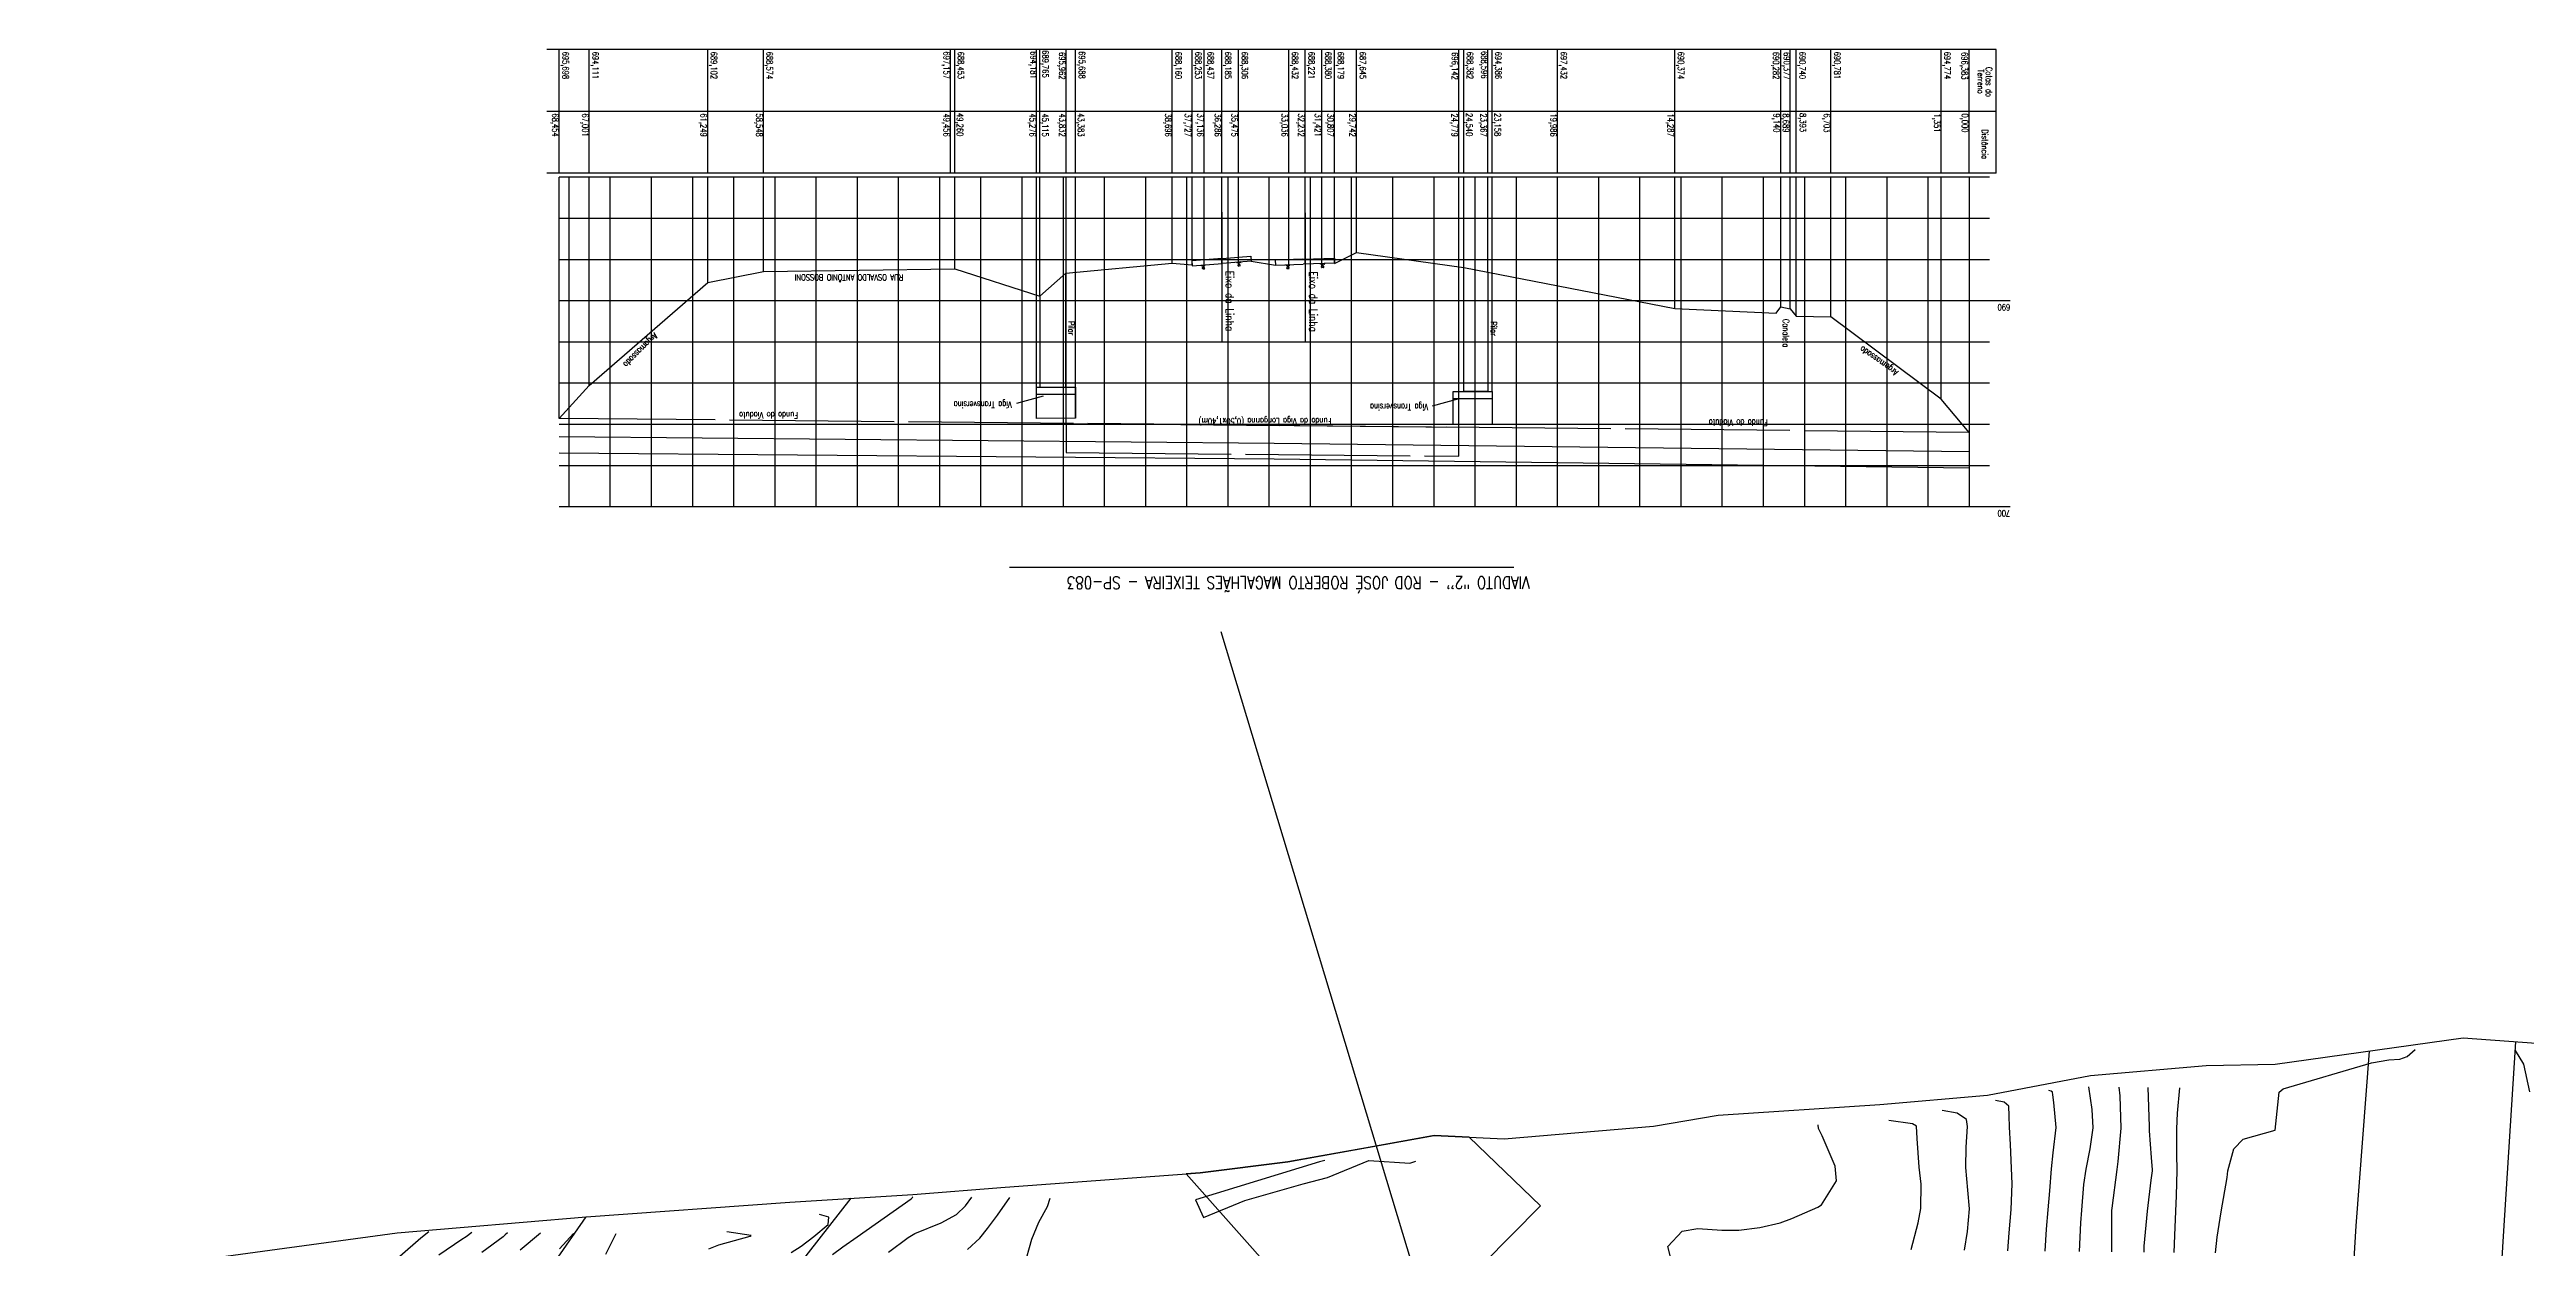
# Model space of a CAD drawing. Header units: metres. Extents: x 292545 to 299085, y 7450245 to 7463078.
# Drawn here: x 293869.1 to 293989.4, y 7463006.1 to 7463064.3 of the extents above; entities that cross this region are included whole.
import ezdxf

# ---------------------------------------------------------------- set-up
doc = ezdxf.new("R2010")
doc.units = ezdxf.units.M
for name, pattern in [('CONTINUO', [0]), ('TRACEJADO', [8.7, 8, -0.7]), ('TRACO-PONTO', [9.4, 8, -0.7, 0, -0.7])]:
    doc.linetypes.add(name, pattern=pattern)
for name, color, linetype in [('Area', 45, 'Continuous'), ('Curvas de Nivel 1m', 11, 'Continuous'), ('Curvas de Nivel 5m', 15, 'Continuous'), ('Edificações', 30, 'Continuous'), ('Hidrografia', 140, 'Continuous'), ('TEXTO', 45, 'Continuous'), ('Vias Primárias', 230, 'Continuous')]:
    doc.layers.add(name, color=color, linetype=linetype)
doc.styles.add('ROMANS', font='romans', dxfattribs={"height": 0.2})

msp = doc.modelspace()

# ---------------------------------------------------------------- linework, layer by layer
at = {"layer": 'Area'}
msp.add_polyline3d([(293869.08, 7463004.57, 689.47), (293885.97, 7463006.86, 682.64), (293895.15, 7463007.65, 678.03), (293905.03, 7463008.36, 682.76), (293911, 7463008.73, 682.11), (293915.49, 7463009.09, 683.07), (293924.96, 7463009.78, 691.05), (293929.21, 7463010.32, 686.21), (293936.33, 7463011.59, 683.22), (293939.73, 7463011.43, 683.44), (293946.98, 7463012.05, 684.18), (293950.11, 7463012.58, 684.07), (293957.97, 7463013.09, 684.66), (293963.19, 7463013.55, 686.85), (293968.19, 7463014.51, 689.49), (293973.82, 7463014.99, 692.9), (293977.17, 7463015.05, 693.04), (293986.3, 7463016.33, 693.19), (293992.05, 7463015.91, 692.61)], dxfattribs=at)
at = {"layer": 'Curvas de Nivel 1m', "flags": 128}
for points, elevation in [([(293974.27, 7463005.89), (293974.35, 7463006.66), (293974.55, 7463007.89), (293974.83, 7463009.55), (293974.87, 7463009.87), (293975.16, 7463010.95), (293975.61, 7463011.42), (293977.17, 7463011.85), (293977.36, 7463013.69), (293977.56, 7463013.85), (293981.84, 7463015.11), (293982.69, 7463015.26), (293983.22, 7463015.29), (293983.58, 7463015.42), (293983.97, 7463015.77)], 693), ([(293988.82, 7463015.71), (293989.22, 7463015.05), (293989.52, 7463013.71)], 693), ([(293967.67, 7463005.96), (293967.73, 7463007.35), (293967.77, 7463007.96), (293967.88, 7463009.22), (293967.99, 7463009.96), (293968.18, 7463010.94), (293968.32, 7463011.96), (293968.28, 7463012.86), (293968.11, 7463013.96)], 689), ([(293962.08, 7463006.03), (293962.22, 7463006.93), (293962.32, 7463008.03), (293962.24, 7463008.93), (293962.14, 7463010.03), (293962.16, 7463011.03), (293962.23, 7463012.03), (293962.17, 7463012.36), (293961.72, 7463012.67), (293961, 7463012.81)], 686), ([(293964.18, 7463006), (293964.25, 7463006.87), (293964.35, 7463008), (293964.39, 7463009.25), (293964.36, 7463010), (293964.31, 7463011.15), (293964.26, 7463012), (293964.24, 7463012.54), (293964.23, 7463013.02), (293964, 7463013.21), (293963.58, 7463013.29)], 687), ([(293965.99, 7463005.98), (293966.06, 7463007.04), (293966.14, 7463007.98), (293966.22, 7463008.9), (293966.3, 7463009.98), (293966.39, 7463010.75), (293966.53, 7463011.98), (293966.42, 7463013.2), (293966.36, 7463013.56), (293966.35, 7463013.7), (293966.29, 7463013.75), (293966.17, 7463013.78)], 688), ([(293970.8, 7463005.92), (293970.81, 7463006.22), (293970.96, 7463007.92), (293971.15, 7463009.42), (293971.2, 7463009.87), (293971.2, 7463009.92), (293971.16, 7463010.53), (293971.06, 7463011.81), (293971.06, 7463011.92), (293971.06, 7463012.03), (293970.99, 7463013.92)], 691), ([(293972.26, 7463005.91), (293972.3, 7463006.73), (293972.34, 7463007.91), (293972.38, 7463008.67), (293972.4, 7463009.91), (293972.39, 7463010.67), (293972.39, 7463011.91), (293972.42, 7463012.67), (293972.54, 7463013.91)], 692), ([(293947.96, 7463005.07), (293947.67, 7463006.2), (293948.36, 7463006.95), (293949.12, 7463007.08), (293950.29, 7463006.99), (293951.12, 7463006.99), (293952.14, 7463007.12), (293953.12, 7463007.35), (293953.7, 7463007.56), (293954.96, 7463008.11), (293955.13, 7463008.23), (293955.86, 7463009.39), (293955.79, 7463010.1), (293955.17, 7463011.57), (293954.99, 7463011.93), (293954.97, 7463012.11)], 684), ([(293931.02, 7463010.38), (293930.76, 7463010.31), (293924.73, 7463008.47), (293925.12, 7463007.61), (293927.13, 7463008.44), (293929.97, 7463009.25), (293931.14, 7463009.56), (293933.15, 7463010.37)], 683), ([(293933.15, 7463010.37), (293935.15, 7463010.24), (293935.44, 7463010.35)], 683), ([(293909.83, 7463005.93), (293910.78, 7463006.64), (293911.11, 7463006.83), (293912.38, 7463007.35), (293913.12, 7463007.76), (293913.56, 7463008.17), (293913.87, 7463008.6)], 681), ([(293913.66, 7463006.05), (293914.26, 7463006.6), (293914.64, 7463007.07), (293915.12, 7463007.73), (293915.71, 7463008.58)], 682), ([(293916.42, 7463005.24), (293916.79, 7463006.56), (293917.12, 7463007.38), (293917.55, 7463008.14), (293917.67, 7463008.55)], 683), ([(293887.51, 7463006.91), (293887.11, 7463006.61), (293885.2, 7463004.94)], 683), ([(293889.59, 7463006.89), (293889.32, 7463006.68), (293889.11, 7463006.54), (293887.99, 7463005.79)], 682), ([(293891.33, 7463006.87), (293891.21, 7463006.77), (293891.11, 7463006.68), (293890.07, 7463005.91)], 681), ([(293894.52, 7463006.83), (293893.85, 7463006.09)], 679), ([(293896.59, 7463006.81), (293896.08, 7463005.82)], 678), ([(293901.1, 7463006.09), (293901.58, 7463006.28), (293903.11, 7463006.71), (293903.15, 7463006.73), (293901.97, 7463006.91)], 678), ([(293905.1, 7463005.91), (293905.58, 7463006.22), (293906.2, 7463006.69), (293906.9, 7463007.27), (293906.93, 7463007.63), (293906.48, 7463007.76)], 679)]:
    msp.add_lwpolyline(points, dxfattribs=dict(at, elevation=elevation))
at = {"layer": 'Curvas de Nivel 5m', "flags": 128}
for points, elevation in [([(293969.23, 7463005.95), (293969.23, 7463007.85), (293969.24, 7463007.95), (293969.25, 7463008.06), (293969.49, 7463009.94), (293969.54, 7463010.33), (293969.68, 7463011.94), (293969.63, 7463013.52), (293969.59, 7463013.94)], 690), ([(293959.49, 7463006.06), (293959.82, 7463007.35), (293959.95, 7463008.05), (293959.97, 7463009.23), (293959.88, 7463010.05), (293959.78, 7463011.44), (293959.75, 7463012.05), (293959.55, 7463012.15), (293958.41, 7463012.32)], 685), ([(293907.1, 7463005.82), (293907.6, 7463006.18), (293908.3, 7463006.67), (293910.92, 7463008.52), (293911, 7463008.59), (293910.99, 7463008.6)], 680), ([(293892.93, 7463006.85), (293891.94, 7463006.03)], 680)]:
    msp.add_lwpolyline(points, dxfattribs=dict(at, elevation=elevation))
at = {"layer": 'Edificações', "elevation": 690.48}
msp.add_lwpolyline([(293924.28, 7463009.73), (293933.15, 7462999.74), (293941.49, 7463008.18), (293938.03, 7463011.51), (293936.33, 7463011.59), (293932.77, 7463010.95), (293929.21, 7463010.32), (293924.96, 7463009.78)], close=True, dxfattribs=at)
at = {"layer": 'Hidrografia'}
for points, elevation in [([(293905.43, 7463005.23), (293908.02, 7463008.55)], 691.65), ([(293893.64, 7463005.48), (293895.15, 7463007.65)], 687.42)]:
    msp.add_lwpolyline(points, dxfattribs=dict(at, elevation=elevation))
at = {"layer": 'TEXTO', "linetype": 'CONTINUO'}
for p, q in [((293963.62, 7463064.3), (293893.24, 7463064.3)), ((293893.84, 7463061.3), (293893.84, 7463064.3)), ((293895.29, 7463061.3), (293895.29, 7463064.3)), ((293901.05, 7463061.3), (293901.05, 7463064.3)), ((293903.75, 7463061.3), (293903.75, 7463064.3)), ((293912.84, 7463061.3), (293912.84, 7463064.3)), ((293913.04, 7463061.3), (293913.04, 7463064.3)), ((293917.02, 7463061.3), (293917.02, 7463064.3)), ((293917.18, 7463061.3), (293917.18, 7463064.3)), ((293918.46, 7463061.3), (293918.46, 7463064.3)), ((293918.91, 7463061.3), (293918.91, 7463064.3)), ((293923.6, 7463061.3), (293923.6, 7463064.3)), ((293924.57, 7463061.3), (293924.57, 7463064.3)), ((293925.16, 7463061.3), (293925.16, 7463064.3)), ((293926.01, 7463061.3), (293926.01, 7463064.3)), ((293926.82, 7463061.3), (293926.82, 7463064.3)), ((293929.26, 7463061.3), (293929.26, 7463064.3)), ((293930.06, 7463061.3), (293930.06, 7463064.3)), ((293930.87, 7463061.3), (293930.87, 7463064.3)), ((293931.49, 7463061.3), (293931.49, 7463064.3)), ((293932.55, 7463061.3), (293932.55, 7463064.3)), ((293937.52, 7463061.3), (293937.52, 7463064.3)), ((293937.76, 7463061.3), (293937.76, 7463064.3)), ((293938.93, 7463061.3), (293938.93, 7463064.3)), ((293939.14, 7463061.3), (293939.14, 7463064.3)), ((293942.31, 7463061.3), (293942.31, 7463064.3)), ((293948.01, 7463061.3), (293948.01, 7463064.3)), ((293953.16, 7463061.3), (293953.16, 7463064.3)), ((293953.61, 7463061.3), (293953.61, 7463064.3)), ((293953.9, 7463061.3), (293953.9, 7463064.3)), ((293955.59, 7463061.3), (293955.59, 7463064.3)), ((293960.94, 7463061.3), (293960.94, 7463064.3)), ((293962.3, 7463061.3), (293962.3, 7463064.3)), ((293963.62, 7463061.3), (293963.62, 7463064.3)), ((293963.62, 7463061.3), (293893.24, 7463061.3)), ((293893.84, 7463058.3), (293893.84, 7463061.3)), ((293895.29, 7463058.3), (293895.29, 7463061.3)), ((293901.05, 7463058.3), (293901.05, 7463061.3)), ((293903.75, 7463058.3), (293903.75, 7463061.3)), ((293912.84, 7463058.3), (293912.84, 7463061.3)), ((293913.04, 7463058.3), (293913.04, 7463061.3)), ((293917.02, 7463058.3), (293917.02, 7463061.3)), ((293917.18, 7463058.3), (293917.18, 7463061.3)), ((293918.46, 7463058.3), (293918.46, 7463061.3)), ((293918.91, 7463058.3), (293918.91, 7463061.3)), ((293923.6, 7463058.3), (293923.6, 7463061.3)), ((293924.57, 7463058.3), (293924.57, 7463061.3)), ((293925.16, 7463058.3), (293925.16, 7463061.3)), ((293926.01, 7463058.3), (293926.01, 7463061.3)), ((293926.82, 7463058.3), (293926.82, 7463061.3)), ((293929.26, 7463058.3), (293929.26, 7463061.3)), ((293930.06, 7463058.3), (293930.06, 7463061.3)), ((293930.87, 7463058.3), (293930.87, 7463061.3)), ((293931.49, 7463058.3), (293931.49, 7463061.3)), ((293932.55, 7463058.3), (293932.55, 7463061.3)), ((293937.52, 7463058.3), (293937.52, 7463061.3)), ((293937.76, 7463058.3), (293937.76, 7463061.3)), ((293938.93, 7463058.3), (293938.93, 7463061.3)), ((293939.14, 7463058.3), (293939.14, 7463061.3)), ((293942.31, 7463058.3), (293942.31, 7463061.3)), ((293948.01, 7463058.3), (293948.01, 7463061.3)), ((293953.16, 7463058.3), (293953.16, 7463061.3)), ((293953.61, 7463058.3), (293953.61, 7463061.3)), ((293953.9, 7463058.3), (293953.9, 7463061.3)), ((293955.59, 7463058.3), (293955.59, 7463061.3)), ((293960.94, 7463058.3), (293960.94, 7463061.3)), ((293962.3, 7463058.3), (293962.3, 7463061.3)), ((293963.62, 7463058.3), (293963.62, 7463061.3)), ((293963.62, 7463058.3), (293893.24, 7463058.3)), ((293903.75, 7463053.53), (293913.04, 7463053.65)), ((293913.04, 7463053.65), (293917.18, 7463052.33)), ((293918.43, 7463053.45), (293923.6, 7463053.94)), ((293923.6, 7463053.94), (293924.57, 7463053.85)), ((293927.44, 7463054.03), (293928.62, 7463053.84)), ((293931.49, 7463053.92), (293932.55, 7463054.45)), ((293932.55, 7463054.45), (293937.76, 7463053.72)), ((293937.76, 7463053.72), (293938.93, 7463053.5)), ((293937.76, 7463047.71), (293937.76, 7463053.72)), ((293895.29, 7463047.99), (293901.05, 7463053)), ((293901.05, 7463053), (293903.75, 7463053.53)), ((293917.18, 7463052.33), (293918.43, 7463053.45)), ((293918.43, 7463047.92), (293918.43, 7463053.45)), ((293938.93, 7463053.5), (293948.01, 7463051.73)), ((293938.93, 7463053.5), (293938.93, 7463047.71)), ((293917.18, 7463052.33), (293917.18, 7463047.92)), ((293948.01, 7463051.73), (293952.94, 7463051.5)), ((293952.94, 7463051.5), (293953.16, 7463051.82)), ((293953.16, 7463051.82), (293953.61, 7463051.72)), ((293953.61, 7463051.72), (293953.9, 7463051.36)), ((293953.9, 7463051.36), (293955.59, 7463051.32)), ((293960.94, 7463047.33), (293955.59, 7463051.32)), ((293895.29, 7463047.99), (293893.84, 7463046.4)), ((293917.02, 7463046.4), (293917.02, 7463047.92)), ((293917.02, 7463047.92), (293918.91, 7463047.92)), ((293917.18, 7463047.92), (293918.43, 7463047.92)), ((293918.91, 7463047.92), (293918.91, 7463046.41)), ((293937.25, 7463046.1), (293937.25, 7463047.71)), ((293937.25, 7463047.71), (293939.14, 7463047.71)), ((293938.93, 7463047.71), (293937.76, 7463047.71)), ((293939.14, 7463047.71), (293939.14, 7463046.1)), ((293917.34, 7463047.47), (293916.04, 7463047.12)), ((293918.91, 7463047.55), (293917.02, 7463047.55)), ((293918.91, 7463046.41), (293917.02, 7463046.4)), ((293937.52, 7463047.35), (293936.22, 7463046.99)), ((293939.14, 7463047.34), (293937.25, 7463047.34)), ((293962.3, 7463045.72), (293960.94, 7463047.33)), ((293928.56, 7463045.18), (293893.84, 7463045.51)), ((293939.14, 7463046.1), (293937.25, 7463046.1)), ((293893.84, 7463044.72), (293928.56, 7463044.43)), ((293962.3, 7463044.77), (293928.56, 7463045.18)), ((293928.56, 7463044.43), (293962.3, 7463044)), ((293962.3, 7463042.1), (293893.84, 7463042.1)), ((293964.3, 7463042.1), (293962.3, 7463042.1)), ((293940.19, 7463039.16), (293915.7, 7463039.16)), ((293984.95, 7462840.76), (293925.98, 7463036.04))]:
    msp.add_line(p, q, dxfattribs=at)
at = {"layer": 'TEXTO', "linetype": 'TRACEJADO'}
for p, q in [((293962.3, 7463045.72), (293893.84, 7463046.4)), ((293937.52, 7463045.96), (293918.46, 7463046.14)), ((293918.46, 7463046.14), (293918.46, 7463044.74)), ((293937.52, 7463044.56), (293937.52, 7463045.96)), ((293918.46, 7463044.74), (293937.52, 7463044.56))]:
    msp.add_line(p, q, dxfattribs=at)
at = {"layer": 'TEXTO', "linetype": 'CONTINUO', "flags": 128}
for points in [[(293962.3, 7463058.1), (293893.84, 7463058.1)], [(293893.84, 7463046.4), (293893.84, 7463058.1)], [(293894.3, 7463058.1), (293894.3, 7463042.1)], [(293895.29, 7463047.99), (293895.29, 7463058.1)], [(293896.3, 7463058.1), (293896.3, 7463042.1)], [(293898.3, 7463058.1), (293898.3, 7463042.1)], [(293900.3, 7463058.1), (293900.3, 7463042.1)], [(293901.05, 7463053), (293901.05, 7463058.1)], [(293902.3, 7463058.1), (293902.3, 7463042.1)], [(293903.75, 7463053.53), (293903.75, 7463058.1)], [(293904.3, 7463058.1), (293904.3, 7463042.1)], [(293906.3, 7463058.1), (293906.3, 7463042.1)], [(293908.3, 7463058.1), (293908.3, 7463042.1)], [(293910.3, 7463058.1), (293910.3, 7463042.1)], [(293912.3, 7463058.1), (293912.3, 7463042.1)], [(293913.04, 7463053.65), (293913.04, 7463058.1)], [(293914.3, 7463058.1), (293914.3, 7463042.1)], [(293916.3, 7463058.1), (293916.3, 7463042.1)], [(293917.02, 7463047.92), (293917.02, 7463058.1)], [(293917.18, 7463052.33), (293917.18, 7463058.1)], [(293918.3, 7463058.1), (293918.3, 7463042.1)], [(293918.46, 7463046.14), (293918.46, 7463058.1)], [(293918.91, 7463046.41), (293918.91, 7463058.1)], [(293920.3, 7463058.1), (293920.3, 7463042.1)], [(293922.3, 7463058.1), (293922.3, 7463042.1)], [(293923.6, 7463053.94), (293923.6, 7463058.1)], [(293924.3, 7463058.1), (293924.3, 7463042.1)], [(293924.57, 7463053.85), (293924.57, 7463058.1)], [(293925.16, 7463053.66), (293925.16, 7463058.1)], [(293926.01, 7463053.91), (293926.01, 7463058.1)], [(293926.3, 7463058.1), (293926.3, 7463042.1)], [(293926.82, 7463053.79), (293926.82, 7463058.1)], [(293928.3, 7463058.1), (293928.3, 7463042.1)], [(293929.26, 7463053.67), (293929.26, 7463058.1)], [(293930.06, 7463053.88), (293930.06, 7463058.1)], [(293930.3, 7463058.1), (293930.3, 7463042.1)], [(293930.87, 7463053.72), (293930.87, 7463058.1)], [(293931.49, 7463053.92), (293931.49, 7463058.1)], [(293932.3, 7463058.1), (293932.3, 7463042.1)], [(293932.55, 7463054.45), (293932.55, 7463058.1)], [(293934.3, 7463058.1), (293934.3, 7463042.1)], [(293936.3, 7463058.1), (293936.3, 7463042.1)], [(293937.52, 7463045.96), (293937.52, 7463058.1)], [(293937.76, 7463053.72), (293937.76, 7463058.1)], [(293938.3, 7463058.1), (293938.3, 7463042.1)], [(293938.93, 7463053.5), (293938.93, 7463058.1)], [(293939.14, 7463047.71), (293939.14, 7463058.1)], [(293940.3, 7463058.1), (293940.3, 7463042.1)], [(293942.3, 7463058.1), (293942.3, 7463042.1)], [(293944.3, 7463058.1), (293944.3, 7463042.1)], [(293946.3, 7463058.1), (293946.3, 7463042.1)], [(293948.01, 7463051.73), (293948.01, 7463058.1)], [(293948.3, 7463058.1), (293948.3, 7463042.1)], [(293950.3, 7463058.1), (293950.3, 7463042.1)], [(293952.3, 7463058.1), (293952.3, 7463042.1)], [(293953.16, 7463051.82), (293953.16, 7463058.1)], [(293953.61, 7463051.72), (293953.61, 7463058.1)], [(293953.9, 7463051.36), (293953.9, 7463058.1)], [(293954.3, 7463058.1), (293954.3, 7463042.1)], [(293955.59, 7463051.32), (293955.59, 7463058.1)], [(293956.3, 7463058.1), (293956.3, 7463042.1)], [(293958.3, 7463058.1), (293958.3, 7463042.1)], [(293960.3, 7463058.1), (293960.3, 7463042.1)], [(293960.94, 7463047.33), (293960.94, 7463058.1)], [(293963.3, 7463058.1), (293962.3, 7463058.1)], [(293962.3, 7463058.1), (293962.3, 7463042.1)], [(293962.3, 7463056.1), (293893.84, 7463056.1)], [(293963.3, 7463056.1), (293962.3, 7463056.1)], [(293962.3, 7463054.1), (293893.84, 7463054.1)], [(293926.03, 7463054.16), (293924.55, 7463054.05)], [(293924.55, 7463054.05), (293924.57, 7463053.81)], [(293924.57, 7463053.81), (293926.05, 7463053.92)], [(293925.01, 7463053.84), (293925.21, 7463053.85)], [(293925.01, 7463053.82), (293925.01, 7463053.84)], [(293925.01, 7463053.82), (293925.01, 7463053.82), (293925.01, 7463053.82), (293925.01, 7463053.82), (293925.01, 7463053.82), (293925.01, 7463053.82), (293925.01, 7463053.82), (293925.01, 7463053.82), (293925.01, 7463053.82), (293925.01, 7463053.82), (293925.01, 7463053.82), (293925.01, 7463053.82), (293925.01, 7463053.82), (293925.01, 7463053.82), (293925.01, 7463053.82), (293925.02, 7463053.82)], [(293925.02, 7463053.82), (293925.07, 7463053.82)], [(293925.07, 7463053.71), (293925.07, 7463053.71), (293925.07, 7463053.71), (293925.07, 7463053.71), (293925.07, 7463053.71), (293925.07, 7463053.71), (293925.07, 7463053.71), (293925.07, 7463053.71), (293925.07, 7463053.71), (293925.07, 7463053.71), (293925.07, 7463053.71), (293925.06, 7463053.71), (293925.06, 7463053.71), (293925.06, 7463053.7), (293925.06, 7463053.7), (293925.06, 7463053.7)], [(293925.07, 7463053.67), (293925.06, 7463053.7)], [(293925.1, 7463053.8), (293925.09, 7463053.8), (293925.09, 7463053.8), (293925.09, 7463053.8), (293925.09, 7463053.81), (293925.09, 7463053.81), (293925.09, 7463053.81), (293925.09, 7463053.81), (293925.09, 7463053.81), (293925.08, 7463053.82), (293925.08, 7463053.82), (293925.08, 7463053.82), (293925.08, 7463053.82), (293925.07, 7463053.82), (293925.07, 7463053.82), (293925.07, 7463053.82)], [(293925.07, 7463053.71), (293925.1, 7463053.71)], [(293925.07, 7463053.67), (293925.07, 7463053.67), (293925.07, 7463053.67), (293925.07, 7463053.67), (293925.07, 7463053.67), (293925.07, 7463053.66), (293925.07, 7463053.66), (293925.07, 7463053.66), (293925.07, 7463053.66), (293925.07, 7463053.66), (293925.08, 7463053.66), (293925.08, 7463053.66), (293925.08, 7463053.66), (293925.08, 7463053.66), (293925.08, 7463053.66), (293925.08, 7463053.66)], [(293925.09, 7463053.66), (293925.16, 7463053.66)], [(293925.1, 7463053.72), (293925.1, 7463053.8)], [(293925.1, 7463053.71), (293925.1, 7463053.71), (293925.1, 7463053.71), (293925.1, 7463053.71), (293925.1, 7463053.71), (293925.1, 7463053.71), (293925.1, 7463053.71), (293925.1, 7463053.71), (293925.1, 7463053.71), (293925.1, 7463053.71), (293925.1, 7463053.72), (293925.1, 7463053.72), (293925.1, 7463053.72), (293925.1, 7463053.72), (293925.1, 7463053.72), (293925.1, 7463053.72)], [(293925.15, 7463053.83), (293925.15, 7463053.83), (293925.15, 7463053.83), (293925.14, 7463053.82), (293925.14, 7463053.82), (293925.14, 7463053.82), (293925.14, 7463053.82), (293925.14, 7463053.82), (293925.13, 7463053.82), (293925.13, 7463053.82), (293925.13, 7463053.81), (293925.13, 7463053.81), (293925.13, 7463053.81), (293925.13, 7463053.81), (293925.13, 7463053.8), (293925.13, 7463053.8)], [(293925.13, 7463053.72), (293925.13, 7463053.8)], [(293925.13, 7463053.72), (293925.13, 7463053.72), (293925.13, 7463053.72), (293925.13, 7463053.72), (293925.13, 7463053.72), (293925.13, 7463053.72), (293925.14, 7463053.72), (293925.14, 7463053.72), (293925.14, 7463053.72), (293925.14, 7463053.72), (293925.14, 7463053.72), (293925.14, 7463053.72), (293925.14, 7463053.72), (293925.14, 7463053.72), (293925.14, 7463053.72), (293925.14, 7463053.72)], [(293925.14, 7463053.72), (293925.17, 7463053.72)], [(293925.15, 7463053.83), (293925.2, 7463053.83)], [(293925.16, 7463053.66), (293925.16, 7463053.66), (293925.16, 7463053.66), (293925.16, 7463053.66), (293925.17, 7463053.66), (293925.17, 7463053.67), (293925.17, 7463053.67), (293925.17, 7463053.67), (293925.17, 7463053.67), (293925.17, 7463053.67), (293925.17, 7463053.67), (293925.17, 7463053.67), (293925.17, 7463053.67), (293925.18, 7463053.68), (293925.18, 7463053.68), (293925.18, 7463053.68)], [(293925.17, 7463053.71), (293925.17, 7463053.71), (293925.17, 7463053.71), (293925.17, 7463053.71), (293925.17, 7463053.71), (293925.17, 7463053.71), (293925.17, 7463053.72), (293925.17, 7463053.72), (293925.17, 7463053.72), (293925.17, 7463053.72), (293925.17, 7463053.72), (293925.17, 7463053.72), (293925.17, 7463053.72), (293925.17, 7463053.72), (293925.17, 7463053.72), (293925.17, 7463053.72)], [(293925.18, 7463053.68), (293925.17, 7463053.71)], [(293925.2, 7463053.83), (293925.2, 7463053.83), (293925.2, 7463053.83), (293925.21, 7463053.83), (293925.21, 7463053.83), (293925.21, 7463053.83), (293925.21, 7463053.83), (293925.21, 7463053.83), (293925.21, 7463053.83), (293925.21, 7463053.83), (293925.21, 7463053.83), (293925.21, 7463053.83), (293925.21, 7463053.84), (293925.21, 7463053.84), (293925.21, 7463053.84), (293925.21, 7463053.84)], [(293925.21, 7463053.84), (293925.21, 7463053.85)], [(293926.03, 7463054.16), (293927.42, 7463054.27)], [(293927.44, 7463054.03), (293926.05, 7463053.92)], [(293926.94, 7463053.99), (293926.74, 7463053.97)], [(293926.74, 7463053.96), (293926.74, 7463053.97)], [(293926.74, 7463053.96), (293926.74, 7463053.96), (293926.74, 7463053.96), (293926.74, 7463053.96), (293926.74, 7463053.96), (293926.74, 7463053.96), (293926.74, 7463053.96), (293926.75, 7463053.95), (293926.75, 7463053.95), (293926.75, 7463053.95), (293926.75, 7463053.95), (293926.75, 7463053.95), (293926.75, 7463053.95), (293926.75, 7463053.95), (293926.75, 7463053.95), (293926.75, 7463053.95)], [(293926.8, 7463053.96), (293926.75, 7463053.95)], [(293926.81, 7463053.85), (293926.81, 7463053.85), (293926.8, 7463053.85), (293926.8, 7463053.85), (293926.8, 7463053.85), (293926.8, 7463053.85), (293926.8, 7463053.85), (293926.8, 7463053.85), (293926.8, 7463053.85), (293926.8, 7463053.84), (293926.8, 7463053.84), (293926.8, 7463053.84), (293926.8, 7463053.84), (293926.8, 7463053.84), (293926.8, 7463053.84), (293926.8, 7463053.84)], [(293926.8, 7463053.81), (293926.8, 7463053.84)], [(293926.8, 7463053.81), (293926.8, 7463053.81), (293926.8, 7463053.81), (293926.8, 7463053.8), (293926.8, 7463053.8), (293926.8, 7463053.8), (293926.81, 7463053.8), (293926.81, 7463053.8), (293926.81, 7463053.8), (293926.81, 7463053.8), (293926.81, 7463053.8), (293926.81, 7463053.8), (293926.81, 7463053.79), (293926.82, 7463053.79), (293926.82, 7463053.79), (293926.82, 7463053.79)], [(293926.83, 7463053.93), (293926.83, 7463053.94), (293926.83, 7463053.94), (293926.83, 7463053.94), (293926.83, 7463053.94), (293926.83, 7463053.95), (293926.82, 7463053.95), (293926.82, 7463053.95), (293926.82, 7463053.95), (293926.82, 7463053.95), (293926.82, 7463053.95), (293926.81, 7463053.96), (293926.81, 7463053.96), (293926.81, 7463053.96), (293926.81, 7463053.96), (293926.81, 7463053.96)], [(293926.83, 7463053.85), (293926.81, 7463053.85)], [(293926.89, 7463053.8), (293926.82, 7463053.79)], [(293926.84, 7463053.86), (293926.83, 7463053.93)], [(293926.83, 7463053.85), (293926.83, 7463053.85), (293926.83, 7463053.85), (293926.83, 7463053.85), (293926.83, 7463053.85), (293926.83, 7463053.85), (293926.83, 7463053.85), (293926.83, 7463053.85), (293926.84, 7463053.85), (293926.84, 7463053.85), (293926.84, 7463053.85), (293926.84, 7463053.85), (293926.84, 7463053.85), (293926.84, 7463053.85), (293926.84, 7463053.86), (293926.84, 7463053.86)], [(293926.89, 7463053.96), (293926.88, 7463053.96), (293926.88, 7463053.96), (293926.88, 7463053.96), (293926.88, 7463053.96), (293926.87, 7463053.96), (293926.87, 7463053.96), (293926.87, 7463053.96), (293926.87, 7463053.95), (293926.87, 7463053.95), (293926.87, 7463053.95), (293926.86, 7463053.95), (293926.86, 7463053.95), (293926.86, 7463053.94), (293926.86, 7463053.94), (293926.86, 7463053.94)], [(293926.87, 7463053.86), (293926.86, 7463053.94)], [(293926.87, 7463053.86), (293926.87, 7463053.86), (293926.87, 7463053.86), (293926.87, 7463053.86), (293926.87, 7463053.86), (293926.87, 7463053.86), (293926.87, 7463053.86), (293926.87, 7463053.86), (293926.87, 7463053.85), (293926.87, 7463053.85), (293926.87, 7463053.85), (293926.87, 7463053.85), (293926.87, 7463053.85), (293926.87, 7463053.85), (293926.87, 7463053.85), (293926.88, 7463053.85)], [(293926.9, 7463053.86), (293926.88, 7463053.85)], [(293926.94, 7463053.97), (293926.89, 7463053.96)], [(293926.89, 7463053.8), (293926.9, 7463053.8), (293926.9, 7463053.8), (293926.9, 7463053.8), (293926.9, 7463053.8), (293926.9, 7463053.8), (293926.9, 7463053.8), (293926.91, 7463053.8), (293926.91, 7463053.81), (293926.91, 7463053.81), (293926.91, 7463053.81), (293926.91, 7463053.81), (293926.91, 7463053.81), (293926.91, 7463053.81), (293926.91, 7463053.82), (293926.91, 7463053.82)], [(293926.91, 7463053.85), (293926.91, 7463053.85), (293926.91, 7463053.85), (293926.91, 7463053.85), (293926.91, 7463053.85), (293926.91, 7463053.85), (293926.91, 7463053.85), (293926.91, 7463053.85), (293926.91, 7463053.85), (293926.91, 7463053.85), (293926.9, 7463053.85), (293926.9, 7463053.85), (293926.9, 7463053.85), (293926.9, 7463053.86), (293926.9, 7463053.86), (293926.9, 7463053.86)], [(293926.91, 7463053.82), (293926.91, 7463053.85)], [(293926.95, 7463053.98), (293926.94, 7463053.99)], [(293926.94, 7463053.97), (293926.94, 7463053.97), (293926.94, 7463053.97), (293926.94, 7463053.97), (293926.94, 7463053.97), (293926.94, 7463053.97), (293926.94, 7463053.97), (293926.94, 7463053.97), (293926.94, 7463053.97), (293926.94, 7463053.97), (293926.94, 7463053.97), (293926.94, 7463053.97), (293926.94, 7463053.97), (293926.94, 7463053.97), (293926.95, 7463053.97), (293926.95, 7463053.97)], [(293927.42, 7463054.27), (293927.44, 7463054.03)], [(293929.95, 7463054.12), (293928.61, 7463054.08)], [(293928.61, 7463054.08), (293928.62, 7463053.84)], [(293928.62, 7463053.84), (293929.96, 7463053.88)], [(293929.12, 7463053.85), (293929.32, 7463053.86)], [(293929.12, 7463053.83), (293929.12, 7463053.85)], [(293929.12, 7463053.83), (293929.12, 7463053.83), (293929.12, 7463053.83), (293929.12, 7463053.83), (293929.12, 7463053.83), (293929.12, 7463053.83), (293929.12, 7463053.83), (293929.12, 7463053.83), (293929.12, 7463053.83), (293929.12, 7463053.83), (293929.12, 7463053.83), (293929.12, 7463053.83), (293929.12, 7463053.83), (293929.12, 7463053.83), (293929.12, 7463053.83), (293929.12, 7463053.83)], [(293929.12, 7463053.83), (293929.18, 7463053.83)], [(293929.17, 7463053.72), (293929.2, 7463053.72)], [(293929.17, 7463053.72), (293929.17, 7463053.72), (293929.17, 7463053.72), (293929.17, 7463053.72), (293929.17, 7463053.72), (293929.17, 7463053.72), (293929.17, 7463053.72), (293929.17, 7463053.72), (293929.17, 7463053.72), (293929.17, 7463053.72), (293929.17, 7463053.72), (293929.17, 7463053.72), (293929.17, 7463053.72), (293929.17, 7463053.71), (293929.17, 7463053.71), (293929.17, 7463053.71)], [(293929.17, 7463053.68), (293929.17, 7463053.71)], [(293929.17, 7463053.68), (293929.17, 7463053.68), (293929.17, 7463053.68), (293929.17, 7463053.68), (293929.17, 7463053.68), (293929.17, 7463053.67), (293929.17, 7463053.67), (293929.17, 7463053.67), (293929.17, 7463053.67), (293929.17, 7463053.67), (293929.18, 7463053.67), (293929.18, 7463053.67), (293929.18, 7463053.67), (293929.18, 7463053.67), (293929.18, 7463053.67), (293929.18, 7463053.67)], [(293929.2, 7463053.8), (293929.2, 7463053.81), (293929.2, 7463053.81), (293929.2, 7463053.81), (293929.2, 7463053.81), (293929.2, 7463053.82), (293929.2, 7463053.82), (293929.2, 7463053.82), (293929.19, 7463053.82), (293929.19, 7463053.82), (293929.19, 7463053.83), (293929.19, 7463053.83), (293929.18, 7463053.83), (293929.18, 7463053.83), (293929.18, 7463053.83), (293929.18, 7463053.83)], [(293929.19, 7463053.67), (293929.26, 7463053.67)], [(293929.2, 7463053.73), (293929.2, 7463053.8)], [(293929.2, 7463053.72), (293929.2, 7463053.72), (293929.2, 7463053.72), (293929.2, 7463053.72), (293929.2, 7463053.72), (293929.2, 7463053.72), (293929.2, 7463053.72), (293929.2, 7463053.72), (293929.2, 7463053.72), (293929.2, 7463053.72), (293929.2, 7463053.72), (293929.2, 7463053.72), (293929.2, 7463053.72), (293929.2, 7463053.73), (293929.2, 7463053.73), (293929.2, 7463053.73)], [(293929.26, 7463053.83), (293929.26, 7463053.83), (293929.25, 7463053.83), (293929.25, 7463053.83), (293929.25, 7463053.83), (293929.25, 7463053.83), (293929.24, 7463053.83), (293929.24, 7463053.83), (293929.24, 7463053.82), (293929.24, 7463053.82), (293929.24, 7463053.82), (293929.24, 7463053.82), (293929.24, 7463053.82), (293929.23, 7463053.81), (293929.23, 7463053.81), (293929.23, 7463053.81)], [(293929.24, 7463053.73), (293929.23, 7463053.81)], [(293929.24, 7463053.73), (293929.24, 7463053.73), (293929.24, 7463053.73), (293929.24, 7463053.73), (293929.24, 7463053.73), (293929.24, 7463053.73), (293929.24, 7463053.72), (293929.24, 7463053.72), (293929.24, 7463053.72), (293929.24, 7463053.72), (293929.24, 7463053.72), (293929.24, 7463053.72), (293929.24, 7463053.72), (293929.24, 7463053.72), (293929.24, 7463053.72), (293929.24, 7463053.72)], [(293929.24, 7463053.72), (293929.27, 7463053.72)], [(293929.26, 7463053.83), (293929.31, 7463053.83)], [(293929.26, 7463053.67), (293929.26, 7463053.67), (293929.26, 7463053.67), (293929.26, 7463053.67), (293929.27, 7463053.67), (293929.27, 7463053.67), (293929.27, 7463053.67), (293929.27, 7463053.67), (293929.27, 7463053.67), (293929.27, 7463053.68), (293929.27, 7463053.68), (293929.27, 7463053.68), (293929.28, 7463053.68), (293929.28, 7463053.68), (293929.28, 7463053.68), (293929.28, 7463053.68)], [(293929.28, 7463053.72), (293929.28, 7463053.72), (293929.28, 7463053.72), (293929.27, 7463053.72), (293929.27, 7463053.72), (293929.27, 7463053.72), (293929.27, 7463053.72), (293929.27, 7463053.72), (293929.27, 7463053.72), (293929.27, 7463053.72), (293929.27, 7463053.72), (293929.27, 7463053.72), (293929.27, 7463053.72), (293929.27, 7463053.72), (293929.27, 7463053.72), (293929.27, 7463053.72)], [(293929.28, 7463053.69), (293929.28, 7463053.72)], [(293929.31, 7463053.83), (293929.31, 7463053.83), (293929.31, 7463053.83), (293929.31, 7463053.83), (293929.31, 7463053.83), (293929.31, 7463053.83), (293929.32, 7463053.84), (293929.32, 7463053.84), (293929.32, 7463053.84), (293929.32, 7463053.84), (293929.32, 7463053.84), (293929.32, 7463053.84), (293929.32, 7463053.84), (293929.32, 7463053.84), (293929.32, 7463053.84), (293929.32, 7463053.84)], [(293929.32, 7463053.84), (293929.32, 7463053.86)], [(293929.95, 7463054.12), (293931.48, 7463054.17)], [(293931.49, 7463053.93), (293929.96, 7463053.88)], [(293931.01, 7463053.91), (293930.8, 7463053.9)], [(293930.81, 7463053.89), (293930.8, 7463053.9)], [(293930.81, 7463053.89), (293930.81, 7463053.89), (293930.81, 7463053.89), (293930.81, 7463053.89), (293930.81, 7463053.89), (293930.81, 7463053.89), (293930.81, 7463053.88), (293930.81, 7463053.88), (293930.81, 7463053.88), (293930.81, 7463053.88), (293930.81, 7463053.88), (293930.81, 7463053.88), (293930.81, 7463053.88), (293930.81, 7463053.88), (293930.81, 7463053.88), (293930.81, 7463053.88)], [(293930.86, 7463053.88), (293930.81, 7463053.88)], [(293930.89, 7463053.78), (293930.86, 7463053.77)], [(293930.86, 7463053.74), (293930.86, 7463053.77)], [(293930.86, 7463053.77), (293930.86, 7463053.77), (293930.86, 7463053.77), (293930.86, 7463053.77), (293930.86, 7463053.77), (293930.86, 7463053.77), (293930.86, 7463053.77), (293930.86, 7463053.77), (293930.86, 7463053.77), (293930.86, 7463053.77), (293930.86, 7463053.77), (293930.86, 7463053.77), (293930.86, 7463053.77), (293930.86, 7463053.77), (293930.86, 7463053.77), (293930.86, 7463053.77)], [(293930.86, 7463053.74), (293930.86, 7463053.74), (293930.86, 7463053.73), (293930.86, 7463053.73), (293930.86, 7463053.73), (293930.86, 7463053.73), (293930.86, 7463053.73), (293930.86, 7463053.73), (293930.86, 7463053.72), (293930.86, 7463053.72), (293930.86, 7463053.72), (293930.87, 7463053.72), (293930.87, 7463053.72), (293930.87, 7463053.72), (293930.87, 7463053.72), (293930.87, 7463053.72)], [(293930.89, 7463053.86), (293930.89, 7463053.86), (293930.89, 7463053.86), (293930.89, 7463053.87), (293930.89, 7463053.87), (293930.89, 7463053.87), (293930.89, 7463053.87), (293930.88, 7463053.88), (293930.88, 7463053.88), (293930.88, 7463053.88), (293930.88, 7463053.88), (293930.88, 7463053.88), (293930.87, 7463053.88), (293930.87, 7463053.88), (293930.87, 7463053.88), (293930.87, 7463053.88)], [(293930.95, 7463053.72), (293930.87, 7463053.72)], [(293930.89, 7463053.78), (293930.89, 7463053.86)], [(293930.89, 7463053.78), (293930.89, 7463053.78), (293930.89, 7463053.78), (293930.89, 7463053.78), (293930.89, 7463053.78), (293930.89, 7463053.78), (293930.89, 7463053.78), (293930.89, 7463053.78), (293930.89, 7463053.78), (293930.89, 7463053.78), (293930.89, 7463053.78), (293930.89, 7463053.78), (293930.89, 7463053.78), (293930.89, 7463053.78), (293930.89, 7463053.78), (293930.89, 7463053.78)], [(293930.95, 7463053.89), (293930.95, 7463053.89), (293930.94, 7463053.89), (293930.94, 7463053.88), (293930.94, 7463053.88), (293930.94, 7463053.88), (293930.93, 7463053.88), (293930.93, 7463053.88), (293930.93, 7463053.88), (293930.93, 7463053.88), (293930.93, 7463053.87), (293930.93, 7463053.87), (293930.93, 7463053.87), (293930.92, 7463053.87), (293930.92, 7463053.86), (293930.92, 7463053.86)], [(293930.93, 7463053.78), (293930.92, 7463053.86)], [(293930.96, 7463053.78), (293930.93, 7463053.78)], [(293930.93, 7463053.78), (293930.93, 7463053.78), (293930.93, 7463053.78), (293930.93, 7463053.78), (293930.93, 7463053.78), (293930.93, 7463053.78), (293930.93, 7463053.78), (293930.93, 7463053.78), (293930.93, 7463053.78), (293930.93, 7463053.78), (293930.93, 7463053.78), (293930.93, 7463053.78), (293930.93, 7463053.78), (293930.93, 7463053.78), (293930.93, 7463053.78), (293930.93, 7463053.78)], [(293931, 7463053.89), (293930.95, 7463053.89)], [(293930.95, 7463053.72), (293930.95, 7463053.72), (293930.95, 7463053.72), (293930.95, 7463053.72), (293930.96, 7463053.72), (293930.96, 7463053.73), (293930.96, 7463053.73), (293930.96, 7463053.73), (293930.96, 7463053.73), (293930.96, 7463053.73), (293930.96, 7463053.73), (293930.96, 7463053.73), (293930.96, 7463053.73), (293930.97, 7463053.74), (293930.97, 7463053.74), (293930.97, 7463053.74)], [(293930.96, 7463053.77), (293930.96, 7463053.77), (293930.96, 7463053.77), (293930.96, 7463053.77), (293930.96, 7463053.77), (293930.96, 7463053.77), (293930.96, 7463053.77), (293930.96, 7463053.78), (293930.96, 7463053.78), (293930.96, 7463053.78), (293930.96, 7463053.78), (293930.96, 7463053.78), (293930.96, 7463053.78), (293930.96, 7463053.78), (293930.96, 7463053.78), (293930.96, 7463053.78)], [(293930.97, 7463053.74), (293930.96, 7463053.77)], [(293931, 7463053.89), (293931, 7463053.89), (293931, 7463053.89), (293931, 7463053.89), (293931, 7463053.89), (293931, 7463053.89), (293931, 7463053.89), (293931.01, 7463053.89), (293931.01, 7463053.89), (293931.01, 7463053.89), (293931.01, 7463053.89), (293931.01, 7463053.89), (293931.01, 7463053.89), (293931.01, 7463053.89), (293931.01, 7463053.89), (293931.01, 7463053.89)], [(293931.01, 7463053.9), (293931.01, 7463053.91)], [(293931.48, 7463054.17), (293931.49, 7463053.93)], [(293963.3, 7463054.1), (293962.3, 7463054.1)], [(293962.3, 7463052.1), (293893.84, 7463052.1)], [(293964.3, 7463052.1), (293962.3, 7463052.1)], [(293962.3, 7463050.1), (293893.84, 7463050.1)], [(293963.3, 7463050.1), (293962.3, 7463050.1)], [(293962.3, 7463048.1), (293893.84, 7463048.1)], [(293963.3, 7463048.1), (293962.3, 7463048.1)], [(293962.3, 7463046.1), (293893.84, 7463046.1)], [(293963.3, 7463046.1), (293962.3, 7463046.1)], [(293962.3, 7463044.1), (293893.84, 7463044.1)], [(293963.3, 7463044.1), (293962.3, 7463044.1)]]:
    msp.add_lwpolyline(points, dxfattribs=at)
at = {"layer": 'TEXTO', "linetype": 'TRACO-PONTO', "flags": 128}
for points in [[(293926.01, 7463056.41), (293926.01, 7463053.91), (293926.01, 7463050.12)], [(293930.06, 7463056.38), (293930.06, 7463053.88), (293930.06, 7463050.09)]]:
    msp.add_lwpolyline(points, dxfattribs=at)
at = {"layer": 'Vias Primárias', "elevation": 700.19}
for points in [[(293977.84, 7462882.35), (293977.36, 7462890.75), (293977.25, 7462900.19), (293977.13, 7462910.05), (293977.09, 7462921.35), (293977.28, 7462935.51), (293977.63, 7462946.19), (293978.14, 7462955.84), (293978.66, 7462965), (293979.19, 7462975.04), (293979.73, 7462985.94), (293980.38, 7462995.42), (293981.1, 7463007.2), (293981.74, 7463015.69)], [(293985.01, 7462882.55), (293984.68, 7462891.01), (293984.34, 7462900.27), (293984.24, 7462910.12), (293984.2, 7462921.32), (293984.45, 7462935.35), (293984.8, 7462945.88), (293985.18, 7462955.42), (293985.65, 7462964.61), (293986.36, 7462974.67), (293986.99, 7462985.55), (293987.54, 7462994.95), (293988.26, 7463006.71), (293988.85, 7463016.14)]]:
    msp.add_lwpolyline(points, dxfattribs=at)

# ---------------------------------------------------------------- texts
at = {"layer": 'TEXTO', "style": 'ROMANS', "width": 0.8}
for s, height, rotation, p in [('695,698', 0.3, 270, (293894, 7463064.2)), ('694,111', 0.3, 270, (293895.45, 7463064.2)), ('689,102', 0.3, 270, (293901.2, 7463064.2)), ('688,574', 0.3, 270, (293903.9, 7463064.2)), ('697,157', 0.3, 270, (293912.5, 7463064.21)), ('688,453', 0.3, 270, (293913.19, 7463064.2)), ('694,181', 0.3, 270, (293916.72, 7463064.22)), ('689,765', 0.3, 270, (293917.3, 7463064.27)), ('695,962', 0.3, 270, (293918.11, 7463064.18)), ('695,688', 0.3, 270, (293919.07, 7463064.22)), ('688,160', 0.3, 270, (293923.76, 7463064.2)), ('688,253', 0.3, 270, (293924.72, 7463064.2)), ('688,437', 0.3, 270, (293925.32, 7463064.2)), ('688,185', 0.3, 270, (293926.17, 7463064.2)), ('688,306', 0.3, 270, (293926.98, 7463064.2)), ('688,432', 0.3, 270, (293929.42, 7463064.2)), ('688,221', 0.3, 270, (293930.22, 7463064.2)), ('688,380', 0.3, 270, (293931.03, 7463064.2)), ('688,179', 0.3, 270, (293931.64, 7463064.2)), ('687,645', 0.3, 270, (293932.71, 7463064.2)), ('696,142', 0.3, 270, (293937.18, 7463064.17)), ('688,382', 0.3, 270, (293937.91, 7463064.2)), ('688,596', 0.3, 270, (293938.61, 7463064.23)), ('694,386', 0.3, 270, (293939.29, 7463064.2)), ('697,432', 0.3, 270, (293942.47, 7463064.2)), ('690,374', 0.3, 270, (293948.16, 7463064.2)), ('690,282', 0.3, 270, (293952.78, 7463064.19)), ('690,377', 0.3, 270, (293953.3, 7463064.18)), ('690,740', 0.3, 270, (293954.06, 7463064.2)), ('690,781', 0.3, 270, (293955.75, 7463064.2)), ('694,774', 0.3, 270, (293961.1, 7463064.2)), ('696,383', 0.3, 270, (293961.94, 7463064.18)), ('Terreno', 0.3, 270, (293962.72, 7463063.35)), ('Cotas do', 0.3, 270, (293963.12, 7463063.46)), ('68,454', 0.3, 270, (293893.5, 7463061.2)), ('67,001', 0.3, 270, (293894.95, 7463061.2)), ('61,249', 0.3, 270, (293900.7, 7463061.2)), ('58,548', 0.3, 270, (293903.4, 7463061.2)), ('49,456', 0.3, 270, (293912.5, 7463061.2)), ('49,260', 0.3, 270, (293913.15, 7463061.22)), ('45,276', 0.3, 270, (293916.68, 7463061.2)), ('45,115', 0.3, 270, (293917.29, 7463061.2)), ('43,832', 0.3, 270, (293918.12, 7463061.2)), ('43,383', 0.3, 270, (293919.02, 7463061.21)), ('38,696', 0.3, 270, (293923.26, 7463061.2)), ('37,727', 0.3, 270, (293924.22, 7463061.2)), ('37,136', 0.3, 270, (293924.82, 7463061.2)), ('36,286', 0.3, 270, (293925.67, 7463061.2)), ('35,475', 0.3, 270, (293926.48, 7463061.2)), ('33,036', 0.3, 270, (293928.92, 7463061.2)), ('32,232', 0.3, 270, (293929.72, 7463061.2)), ('31,421', 0.3, 270, (293930.53, 7463061.2)), ('30,807', 0.3, 270, (293931.14, 7463061.2)), ('29,742', 0.3, 270, (293932.21, 7463061.2)), ('24,779', 0.3, 270, (293937.17, 7463061.2)), ('24,540', 0.3, 270, (293937.88, 7463061.22)), ('23,367', 0.3, 270, (293938.58, 7463061.2)), ('23,158', 0.3, 270, (293939.26, 7463061.22)), ('19,986', 0.3, 270, (293941.97, 7463061.2)), ('14,287', 0.3, 270, (293947.66, 7463061.2)), ('9,140', 0.3, 270, (293952.81, 7463061.2)), ('8,689', 0.3, 270, (293953.26, 7463061.2)), ('8,393', 0.3, 270, (293954.08, 7463061.22)), ('6,703', 0.3, 270, (293955.25, 7463061.2)), ('1,351', 0.3, 270, (293960.6, 7463061.2)), ('0,000', 0.3, 270, (293961.95, 7463061.2)), ('Distância', 0.3, 270, (293962.92, 7463060.43)), ('RUA OSVALDO ANTÔNIO BOSSONI', 0.3, 180, (293910.54, 7463053.39, 1385.88)), ('Eixo da Linha', 0.4, 270, (293926.2, 7463053.57, 2125.47)), ('Eixo da Linha', 0.4, 270, (293930.26, 7463053.54, 2125.47)), ('690', 0.3, 180, (293964.3, 7463051.94)), ('Argamassado', 0.3, 225, (293898.44, 7463050.57, 1386.93)), ('Pilar', 0.3, 270, (293918.56, 7463051.13, 1388.26)), ('Pilar', 0.3, 270, (293939.07, 7463051.11, 1388.26)), ('Canaleta', 0.3, 270, (293953.26, 7463051.23, 1388.21)), ('Argamassado', 0.3, 144.9686, (293958.88, 7463048.69, 1386.93)), ('Fundo do Viaduto', 0.3, 180, (293905.43, 7463046.7, 1393.38)), ('Viga Transversina', 0.3, 180, (293915.81, 7463047.21, 694.83)), ('Fundo da Viga Longarina (0,50x1,40m)', 0.3, 180, (293931.33, 7463046.41, 1392.81)), ('Viga Transversina', 0.3, 180, (293936.03, 7463047.1, 694.95)), ('Fundo do Viaduto', 0.3, 180, (293952.52, 7463046.34, 1393.38)), ('700', 0.3, 180, (293964.3, 7463041.94, 700.1)), ('VIADUTO "2\'\' - ROD JOSÉ ROBERTO MAGALHÃES TEIXEIRA - SP-083', 0.6, 180, (293940.97, 7463038.72, 701.33))]:
    msp.add_text(s, height=height, rotation=rotation, dxfattribs=at).set_placement(p)

doc.saveas('drawing.dxf')
